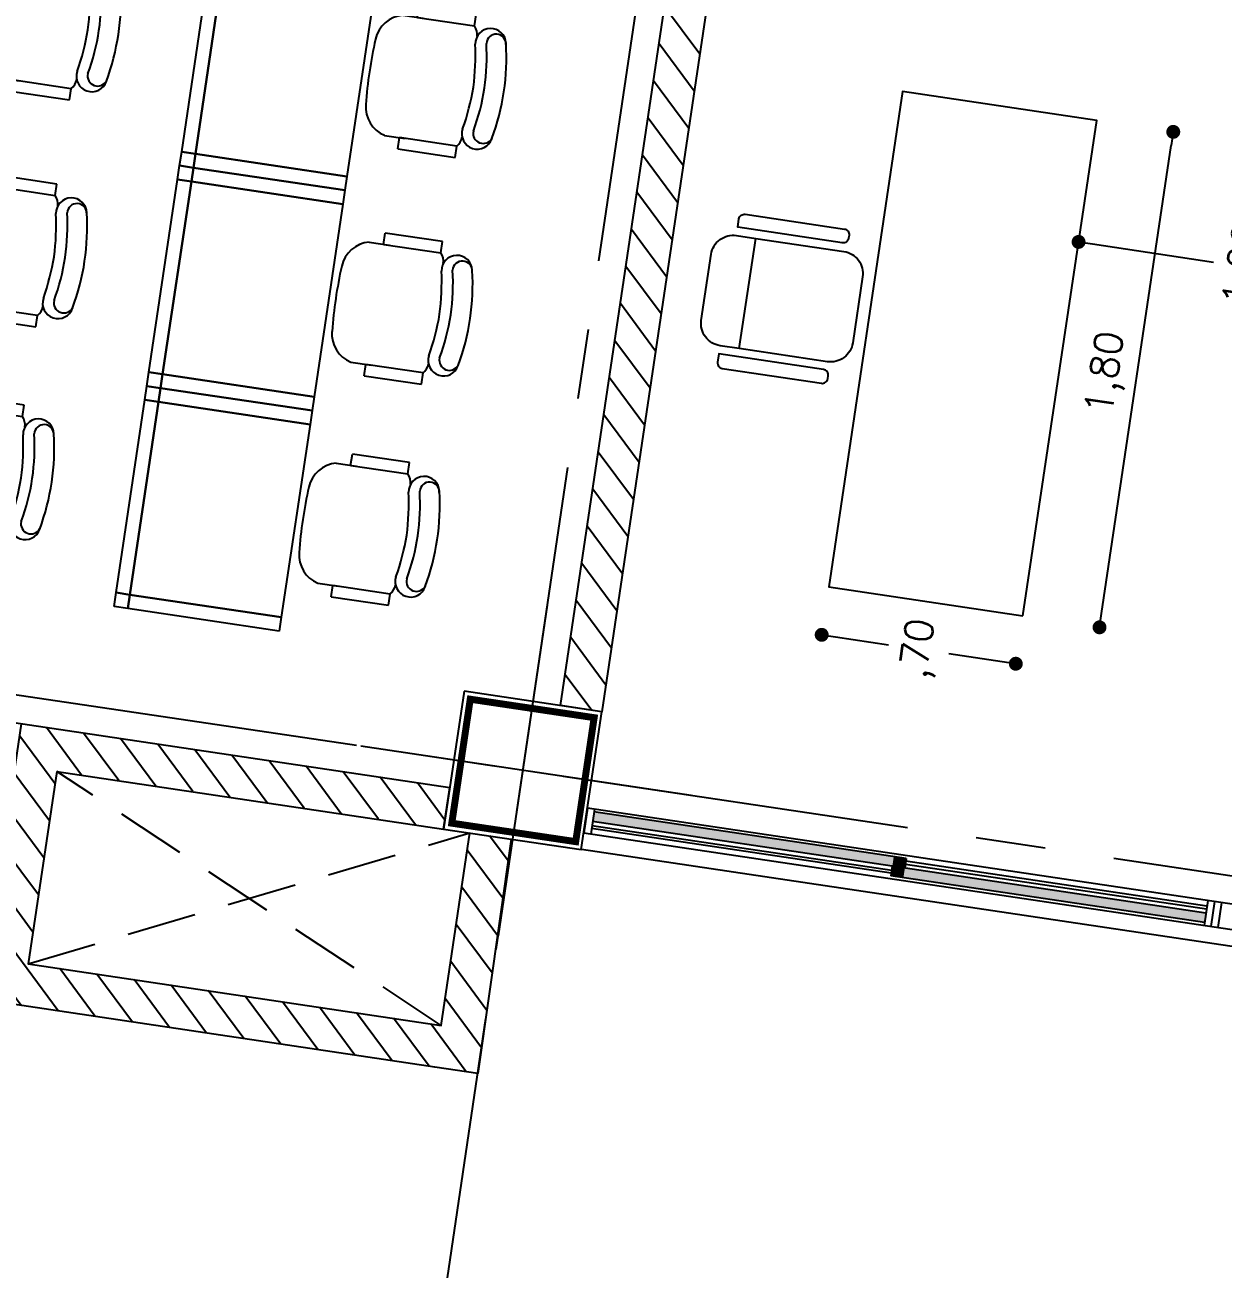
# Model space of a CAD drawing. Header units: millimetres. Extents: x 338 to 506, y 179 to 335.
# Drawn here: x 429.592 to 433.896, y 211.049 to 215.516 of the extents above; entities that cross this region are included whole.
import ezdxf

# ---------------------------------------------------------------- set-up
doc = ezdxf.new("R2010")
doc.units = ezdxf.units.MM
for name, pattern in [('CENTER', [2, 1.25, -0.25, 0.25, -0.25]), ('DASHED2', [0.375, 0.25, -0.125]), ('HIDDEN', [0.375, 0.25, -0.125])]:
    doc.linetypes.add(name, pattern=pattern)
for name, color, linetype in [('COLUMNAS', 252, 'Continuous'), ('CUBIERTA', 254, 'Continuous'), ('EJES-COLUMNAS', 3, 'CENTER'), ('EJES_DE_COLUMNA', 255, 'DASHED2'), ('MUROS', 32, 'Continuous'), ('PROYECCION', 160, 'HIDDEN'), ('PUPITRES', 8, 'Continuous'), ('REJAS', 151, 'Continuous')]:
    doc.layers.add(name, color=color, linetype=linetype)
doc.styles.add('NOTAS', font='simplex.shx')
doc.styles.get("Standard").update_dxf_attribs({"font": 'ARIALUNI.ttf'})
doc.dimstyles.new('ROMANS', dxfattribs={"dimtxt": 0.1, "dimasz": 0.05, "dimexe": 0.04, "dimexo": 0.5, "dimgap": 0.05, "dimtad": 1, "dimtih": 1, "dimtoh": 1, "dimdec": 4, "dimzin": 5, "dimdsep": 46, "dimtxsty": 'Standard', "dimsah": 1, "dimcen": 0.05, "dimse1": 1, "dimse2": 1, "dimclrd": 7, "dimclre": 7, "dimclrt": 7, "dimadec": 0, "dimazin": 0, "dimtfac": 1, "dimtdec": 4, "dimtix": 1, "dimtmove": 2, "dimatfit": 3, "dimfxl": 1, "dimtolj": 1, "dimarcsym": 0})

# ---------------------------------------------------------------- blocks, each defined once
blk = doc.blocks.new('*U121')
at = {"layer": 'REJAS', "color": 18, "linetype": 'Continuous', "extrusion": (0, 0, -1)}
for points in [[(-2929.0277, 1939.3903), (-2929.0627, 1938.3016), (-2929.0277, 1938.3016)], [(-2929.0277, 1939.3903), (-2929.0627, 1939.3903), (-2929.0627, 1938.3016)], [(-2928.9927, 1938.3016), (-2929.0277, 1938.2561), (-2928.9927, 1938.2561)], [(-2928.9927, 1938.3016), (-2929.0277, 1938.3016), (-2929.0277, 1938.2561)], [(-2929.0277, 1938.3016), (-2929.0627, 1938.2561), (-2929.0277, 1938.2561)], [(-2929.0277, 1938.3016), (-2929.0627, 1938.3016), (-2929.0627, 1938.2561)], [(-2928.9927, 1938.2561), (-2929.0277, 1937.1628), (-2928.9927, 1937.1628)], [(-2928.9927, 1938.2561), (-2929.0277, 1938.2561), (-2929.0277, 1937.1628)]]:
    blk.add_solid(points, dxfattribs=at)
blk = doc.blocks.new('*X135')
at = {"color": 0}
for p, q in [((2928.0727, 1941.1884), (2928.3546, 1941.4703)), ((2928.0727, 1941.3231), (2928.2199, 1941.4703)), ((2928.0727, 1941.4578), (2928.0852, 1941.4703)), ((2928.3394, 1941.3203), (2928.4894, 1941.4703)), ((2928.4741, 1941.3203), (2928.6241, 1941.4703)), ((2928.6088, 1941.3203), (2928.7588, 1941.4703)), ((2928.7435, 1941.3203), (2928.8935, 1941.4703)), ((2928.9227, 1941.3649), (2929.0282, 1941.4703)), ((2928.8782, 1941.3203), (2928.9227, 1941.3649)), ((2928.9227, 1941.2302), (2929.0727, 1941.3802)), ((2928.9227, 1941.0955), (2929.0727, 1941.2455)), ((2928.0727, 1941.0537), (2928.2242, 1941.2052)), ((2928.9227, 1940.9608), (2929.0727, 1941.1108)), ((2928.0727, 1940.919), (2928.2242, 1941.0705)), ((2928.9227, 1940.8261), (2929.0727, 1940.9761)), ((2928.0727, 1940.7843), (2928.2242, 1940.9358)), ((2928.9227, 1940.6913), (2929.0727, 1940.8413)), ((2928.0727, 1940.6496), (2928.2242, 1940.8011)), ((2928.9227, 1940.5566), (2929.0727, 1940.7066)), ((2928.0727, 1940.5149), (2928.2242, 1940.6664)), ((2928.9227, 1940.4219), (2929.0727, 1940.5719)), ((2928.0727, 1940.3802), (2928.2242, 1940.5317)), ((2928.9227, 1940.2872), (2929.0727, 1940.4372)), ((2928.0727, 1940.2455), (2928.2242, 1940.397)), ((2928.9227, 1940.1525), (2929.0727, 1940.3025)), ((2928.0727, 1940.1108), (2928.2242, 1940.2623)), ((2928.9227, 1940.0178), (2929.0727, 1940.1678)), ((2928.0727, 1939.9761), (2928.2242, 1940.1276)), ((2928.9549, 1939.9153), (2929.0727, 1940.0331)), ((2928.0727, 1939.8413), (2928.2242, 1939.9929)), ((2928.0727, 1939.7066), (2928.2242, 1939.8582)), ((2928.1659, 1939.6651), (2928.3211, 1939.8203)), ((2928.3015, 1939.6661), (2928.4558, 1939.8203)), ((2928.4372, 1939.667), (2928.5905, 1939.8203)), ((2928.5728, 1939.6679), (2928.7252, 1939.8203)), ((2928.7084, 1939.6689), (2928.8599, 1939.8203)), ((2928.8441, 1939.6698), (2928.9227, 1939.7484))]:
    blk.add_line(p, q, dxfattribs=at)
blk = doc.blocks.new('LATERAL_IZQUIERDA')
at = {"layer": 'MUROS'}
for points in [[(2928.9227, 1941.3203), (2928.9227, 1939.9153), (2929.0727, 1939.9153), (2929.0727, 1944.4953), (2928.9227, 1944.4953), (2928.9227, 1941.4703)], [(2928.9227, 1939.6703), (2928.0727, 1939.6645), (2928.0727, 1939.8203), (2928.0727, 1939.8203), (2928.0727, 1941.3203), (2928.0727, 1941.3203), (2928.0727, 1941.4703), (2929.0727, 1941.4703)], [(2928.9227, 1941.3203), (2928.2242, 1941.3203), (2928.2242, 1939.8203), (2928.9227, 1939.8203)]]:
    blk.add_lwpolyline(points, dxfattribs=at)
at = {"layer": 'PROYECCION'}
for points in [[(2928.2242, 1939.8203), (2928.9227, 1941.3203)], [(2928.2242, 1941.3203), (2928.9227, 1939.8203)]]:
    blk.add_lwpolyline(points, dxfattribs=at)
at = {"layer": 'REJAS', "color": 30}
blk.add_line((2928.9227, 1934.8353), (2928.9227, 1939.4153), dxfattribs=at)
at = {"layer": 'REJAS', "color": 18}
for p, q in [((2929.0727, 1939.4153), (2928.9827, 1939.4153)), ((2928.9827, 1939.4153), (2928.9827, 1934.8353)), ((2929.0727, 1934.8353), (2929.0727, 1939.4153)), ((2929.0727, 1939.3903), (2928.9827, 1939.3903)), ((2929.0027, 1938.3016), (2929.0027, 1939.3903)), ((2929.0127, 1938.3016), (2929.0127, 1939.3903)), ((2929.0277, 1938.3016), (2929.0277, 1939.3903)), ((2929.0627, 1938.2561), (2929.0627, 1939.3903)), ((2929.0277, 1938.3016), (2928.9927, 1938.3016)), ((2928.9927, 1937.1628), (2928.9927, 1938.3016)), ((2929.0277, 1937.1628), (2929.0277, 1938.3016)), ((2929.0627, 1938.2561), (2929.0277, 1938.2561)), ((2929.0427, 1938.2561), (2929.0427, 1937.1628)), ((2929.0527, 1937.1628), (2929.0527, 1938.2561)), ((2929.0727, 1937.1628), (2928.9827, 1937.1628)), ((2929.0727, 1937.1378), (2928.9827, 1937.1378)), ((2929.0727, 1937.1128), (2928.9827, 1937.1128))]:
    blk.add_line(p, q, dxfattribs=at)
at = {"layer": 'MUROS', "linetype": 'Continuous'}
blk.add_blockref('*X135', (0, 0), dxfattribs=at)
at = {"layer": 'REJAS', "color": 18, "linetype": 'Continuous'}
blk.add_blockref('*U121', (0, 0), dxfattribs=at)
blk = doc.blocks.new('SILLA')
at = {"layer": 'PUPITRES', "linetype": 'Continuous'}
blk.add_line((-81.5299, 361.4449), (-81.1299, 361.4449), dxfattribs=at)
for points in [[(-81.5299, 361.4449), (-81.5299, 361.5149, -0.414214), (-81.4499, 361.5949), (-81.2099, 361.5949, -0.414214), (-81.1299, 361.5149), (-81.1299, 361.4449), (-81.1299, 361.1249, -0.414214), (-81.2099, 361.0449), (-81.4499, 361.0449, -0.414214), (-81.5299, 361.1249)], [(-81.5899, 361.5149, 0.414214), (-81.6099, 361.4949), (-81.6099, 361.1349, 0.414214), (-81.5899, 361.1149), (-81.5799, 361.1149, 0.414214), (-81.5599, 361.1349), (-81.5599, 361.5149)], [(-81.0699, 361.5149, -0.414214), (-81.0499, 361.4949), (-81.0499, 361.1349, -0.414214), (-81.0699, 361.1149), (-81.0799, 361.1149, -0.414214), (-81.0999, 361.1349), (-81.0999, 361.5149)]]:
    blk.add_lwpolyline(points, format="xyb", close=True, dxfattribs=at)
blk = doc.blocks.new('_DOT')
at = {"color": 0, "linetype": 'ByBlock'}
blk.add_line((-0.5, 0), (-1, 0), dxfattribs=at)
at = {"color": 0, "linetype": 'ByBlock', "const_width": 0.5}
blk.add_lwpolyline([(-0.25, 0, 1), (0.25, 0, 1)], format="xyb", close=True, dxfattribs=at)
blk = doc.blocks.new('*U345')
at = {"color": 7, "style": 'NOTAS'}
blk.add_text(',70', height=0.1, dxfattribs=at).set_placement((0.1841, 8.5267))
blk = doc.blocks.new('*D158')
at = {"color": 7, "transparency": 16777216}
for p, q in [((0.2889, 8.8696), (0.2889, 8.6767)), ((0.2889, 8.2647), (0.2889, 8.4576))]:
    blk.add_line(p, q, dxfattribs=at)
at = {"layer": 'DEFPOINTS', "color": 0, "transparency": 16777216}
for p in [(0.4625, 8.9196), (0.2889, 8.2147), (0.4625, 8.2147)]:
    blk.add_point(p, dxfattribs=at)
at = {"color": 7, "transparency": 16777216, "xscale": 0.05, "yscale": 0.05, "zscale": 0.05}
for p, rotation in [((0.2889, 8.9196), 90), ((0.2889, 8.2147), 270)]:
    blk.add_blockref('_DOT', p, dxfattribs=dict(at, rotation=rotation))
at = {"transparency": 16777216}
blk.add_blockref('*U345', (0, 0), dxfattribs=at)
blk = doc.blocks.new('*U346')
at = {"color": 7, "style": 'NOTAS'}
blk.add_text('1,80', height=0.1, dxfattribs=at).set_placement((1.2188, 8.0056))
blk = doc.blocks.new('*D159')
at = {"color": 7, "transparency": 16777216}
blk.add_line((0.5125, 7.9365), (2.2108, 7.9365), dxfattribs=at)
at = {"layer": 'DEFPOINTS', "color": 0, "transparency": 16777216}
for p in [(0.4625, 8.2147), (2.2608, 8.2147), (2.2608, 7.9365)]:
    blk.add_point(p, dxfattribs=at)
at = {"transparency": 16777216}
blk.add_blockref('*U346', (0, 0), dxfattribs=at)
at = {"color": 7, "transparency": 16777216, "xscale": 0.05, "yscale": 0.05, "zscale": 0.05, "rotation": 180}
blk.add_blockref('_DOT', (0.4625, 7.9365), dxfattribs=at)
at = {"color": 7, "transparency": 16777216, "xscale": 0.05, "yscale": 0.05, "zscale": 0.05}
blk.add_blockref('_DOT', (2.2608, 7.9365), dxfattribs=at)
blk = doc.blocks.new('SILLA-AULA')
at = {"layer": 'PUPITRES'}
for p, q in [((-0.3089, 0.1635), (-0.3089, 0.0888)), ((0.1271, 0.1618), (0.1271, 0.0881)), ((-0.3498, 0.1091), (-0.3498, -0.0987)), ((-0.3498, 0.1091), (-0.3089, 0.1091)), ((-0.3089, -0.0987), (-0.3089, 0.1091)), ((0.1269, 0.1096), (0.168, 0.1096)), ((0.1271, 0.1088), (0.1271, -0.0982)), ((0.168, -0.0982), (0.168, 0.1096)), ((-0.3498, -0.0987), (-0.3089, -0.0987)), ((0.1271, -0.0982), (0.168, -0.0982))]:
    blk.add_line(p, q, dxfattribs=at)
for centre, radius, start, end in [((-0.2016, 0.1365), 0.1106, 94.0766, 165.8334), ((-0.0911, -1.4149), 1.6658, 85.9234, 94.0766), ((0.0195, 0.1365), 0.1106, 13.2566, 85.9234), ((-0.2542, -0.1649), 0.0553, 80.2478, 260.1012), ((-0.2715, -0.0584), 0.0549, 227.1618, 267.5717), ((-0.0727, 0.7859), 0.9127, 259.1286, 268.8433), ((-0.1095, 0.7859), 0.9127, 271.1567, 280.8714), ((0.072, -0.1649), 0.0553, 279.8988, 99.7522), ((0.0898, -0.0579), 0.0549, 270.7226, 312.8382), ((-0.2498, -0.1856), 0.0362, 85.0872, 250.3213), ((-0.0876, 0.6001), 0.7663, 258.0112, 281.9888), ((0.0746, -0.1846), 0.0352, 274.9128, 94.9128), ((-0.0911, 0.5988), 0.8362, 258.0899, 281.9101)]:
    blk.add_arc(centre, radius, start, end, dxfattribs=at)
blk = doc.blocks.new('*U152')
at = {"layer": 'PUPITRES'}
for p, q in [((-3.3, -0.19972), (-3.3, -0.14972)), ((-3.3, -0.14972), (-3.25, -0.14972)), ((-3.25, -0.14972), (-3.25, -0.19972)), ((-3.25, -0.19972), (-3.25, -0.14972)), ((-3.25, -0.14972), (-2.55, -0.14972)), ((-2.55, -0.14972), (-2.55, -0.19972)), ((-2.55, -0.19972), (-2.55, -0.14972)), ((-2.55, -0.14972), (-2.5, -0.14972)), ((-2.5, -0.19972), (-2.5, -0.14972)), ((-2.5, -0.14972), (-2.45, -0.14972)), ((-2.5, -0.19972), (-2.5, -0.14972)), ((-2.5, -0.19972), (-2.5, -0.14972)), ((-2.5, -0.14972), (-2.5, -0.19972)), ((-2.45, -0.14972), (-2.45, -0.19972)), ((-2.45, -0.19972), (-2.45, -0.14972)), ((-2.45, -0.14972), (-1.75, -0.14972)), ((-1.75, -0.14972), (-1.75, -0.19972)), ((-1.75, -0.19972), (-1.75, -0.14972)), ((-1.75, -0.14972), (-1.7, -0.14972)), ((-1.7, -0.19972), (-1.7, -0.14972)), ((-1.7, -0.14972), (-1.65, -0.14972)), ((-1.7, -0.19972), (-1.7, -0.14972)), ((-1.7, -0.14972), (-1.7, -0.19972)), ((-1.65, -0.14972), (-1.65, -0.19972)), ((-1.65, -0.19972), (-1.65, -0.14972)), ((-1.65, -0.14972), (-0.95, -0.14972)), ((-3.3, -0.74972), (-3.3, -0.19972)), ((-3.3, -0.19972), (-3.25, -0.19972)), ((-3.25, -0.19972), (-3.3, -0.19972)), ((-3.25, -0.19972), (-3.25, -0.74972)), ((-2.55, -0.19972), (-3.25, -0.19972)), ((-3.25, -0.74972), (-3.25, -0.19972)), ((-3.25, -0.19972), (-2.55, -0.19972)), ((-2.55, -0.74972), (-2.55, -0.19972)), ((-2.55, -0.19972), (-2.5, -0.19972)), ((-2.5, -0.19972), (-2.55, -0.19972)), ((-2.55, -0.19972), (-2.55, -0.74972)), ((-2.5, -0.74972), (-2.5, -0.19972)), ((-2.5, -0.19972), (-2.45, -0.19972)), ((-2.45, -0.19972), (-2.5, -0.19972)), ((-2.5, -0.74972), (-2.5, -0.19972)), ((-2.5, -0.74972), (-2.5, -0.19972)), ((-2.5, -0.19972), (-2.5, -0.74972)), ((-2.45, -0.19972), (-2.45, -0.74972)), ((-1.75, -0.19972), (-2.45, -0.19972)), ((-2.45, -0.74972), (-2.45, -0.19972)), ((-2.45, -0.19972), (-1.75, -0.19972)), ((-1.75, -0.74972), (-1.75, -0.19972)), ((-1.75, -0.19972), (-1.7, -0.19972)), ((-1.7, -0.19972), (-1.75, -0.19972)), ((-1.75, -0.19972), (-1.75, -0.74972)), ((-1.7, -0.74972), (-1.7, -0.19972)), ((-1.7, -0.19972), (-1.65, -0.19972)), ((-1.65, -0.19972), (-1.7, -0.19972)), ((-1.7, -0.74972), (-1.7, -0.19972)), ((-1.7, -0.19972), (-1.7, -0.74972)), ((-1.65, -0.19972), (-1.65, -0.74972)), ((-0.95, -0.19972), (-1.65, -0.19972)), ((-1.65, -0.74972), (-1.65, -0.19972)), ((-1.65, -0.19972), (-0.95, -0.19972)), ((-3.25, -0.74972), (-3.3, -0.74972)), ((-2.55, -0.74972), (-3.25, -0.74972)), ((-2.5, -0.74972), (-2.55, -0.74972)), ((-2.45, -0.74972), (-2.5, -0.74972)), ((-1.75, -0.74972), (-2.45, -0.74972)), ((-1.7, -0.74972), (-1.75, -0.74972)), ((-1.65, -0.74972), (-1.7, -0.74972)), ((-0.95, -0.74972), (-1.65, -0.74972))]:
    blk.add_line(p, q, dxfattribs=at)
at = {"layer": 'MUROS'}
for p in [(-2.80086, -1.02539), (-1.99861, -1.02539), (-1.17515, -1.02539)]:
    blk.add_blockref('SILLA-AULA', p, dxfattribs=at)
blk = doc.blocks.new('*U153')
at = {"layer": 'MUROS', "color": 0, "linetype": 'ByBlock'}
for p in [(0, -2.8), (0, -4.2)]:
    blk.add_blockref('*U152', p, dxfattribs=at)
blk = doc.blocks.new('*U352')
at = {"color": 7, "style": 'NOTAS'}
blk.add_text('1,20', height=0.1, dxfattribs=at).set_placement((1.6771, 7.5742))
blk = doc.blocks.new('*D166')
at = {"color": 7, "transparency": 16777216}
for p, q in [((1.82, 8.1647), (1.82, 7.7242)), ((1.82, 7.0647), (1.82, 7.5051))]:
    blk.add_line(p, q, dxfattribs=at)
at = {"layer": 'DEFPOINTS', "color": 0, "transparency": 16777216}
for p in [(1.9951, 8.2147), (1.82, 7.0147), (1.9951, 7.0147)]:
    blk.add_point(p, dxfattribs=at)
at = {"color": 7, "transparency": 16777216, "xscale": 0.05, "yscale": 0.05, "zscale": 0.05}
for p, rotation in [((1.82, 8.2147), 90), ((1.82, 7.0147), 270)]:
    blk.add_blockref('_DOT', p, dxfattribs=dict(at, rotation=rotation))
at = {"transparency": 16777216}
blk.add_blockref('*U352', (0, 0), dxfattribs=at)
blk = doc.blocks.new('*X995')
at = {"color": 0}
for p, q in [((36.77, 59.2777), (36.6568, 59.1645)), ((36.9047, 59.2777), (36.7547, 59.1277)), ((37.0394, 59.2777), (36.8894, 59.1277)), ((37.1741, 59.2777), (37.0241, 59.1277)), ((37.3089, 59.2777), (37.1589, 59.1277)), ((37.4436, 59.2777), (37.2936, 59.1277)), ((37.5783, 59.2777), (37.4283, 59.1277)), ((37.713, 59.2777), (37.563, 59.1277)), ((37.8477, 59.2777), (37.6977, 59.1277)), ((37.9824, 59.2777), (37.8324, 59.1277)), ((38.1171, 59.2777), (37.9671, 59.1277)), ((38.2518, 59.2777), (38.1018, 59.1277)), ((38.3865, 59.2777), (38.2365, 59.1277)), ((38.5212, 59.2777), (38.3712, 59.1277)), ((38.6559, 59.2777), (38.5059, 59.1277)), ((38.7906, 59.2777), (38.6406, 59.1277)), ((38.9253, 59.2777), (38.7753, 59.1277)), ((39.06, 59.2777), (38.91, 59.1277)), ((39.1947, 59.2777), (39.0447, 59.1277))]:
    blk.add_line(p, q, dxfattribs=at)
blk = doc.blocks.new('EJES_ESTRUCTURALES')
at = {"layer": 'EJES_DE_COLUMNA', "color": 9, "linetype": 'CENTER'}
for p, q in [((667.62768, 131.2663), (667.62768, 199.7363)), ((661.47768, 154.66228), (759.37077, 154.66627))]:
    blk.add_line(p, q, dxfattribs=at)
blk = doc.blocks.new('COLUMNAS')
at = {"layer": 'COLUMNAS', "color": 6}
blk.add_lwpolyline([(-610.4048, 178.746), (-610.9048, 178.746), (-610.9048, 178.246), (-610.4048, 178.246), (-610.4048, 178.746)], dxfattribs=at)
at = {"layer": 'COLUMNAS', "color": 6, "const_width": 0.025}
blk.add_lwpolyline([(-610.8798, 178.2701), (-610.4298, 178.2701), (-610.4298, 178.7201), (-610.8798, 178.7201)], close=True, dxfattribs=at)
at = {"layer": 'EJES-COLUMNAS'}
for p, q in [((-610.6548, 177.8838), (-610.6548, 179.0838)), ((-610.6548, 177.8838), (-610.6548, 179.0838)), ((-610.0548, 178.496), (-611.2548, 178.496))]:
    blk.add_line(p, q, dxfattribs=at)
blk = doc.blocks.new('*U154')
at = {"layer": 'PUPITRES', "linetype": 'Continuous'}
blk.add_lwpolyline([(0.4625, 8.21465), (2.26076, 8.21465), (2.26076, 8.91963), (0.4625, 8.91963)], close=True, dxfattribs=at)
at = {"layer": 'MUROS'}
for name, p in [('SILLA', (82.79167, -352.08132)), ('*U153', (3.31529, 5.63845))]:
    blk.add_blockref(name, p, dxfattribs=at)
dim = blk.add_linear_dim(base=(0.28888, 8.21465), p1=(0.4625, 8.91963), p2=(0.4625, 8.21465), angle=90, dimstyle='ROMANS')
dim.commit()
dim.dimension.update_dxf_attribs({"geometry": '*D158', "text_midpoint": (0.28888, 8.56714)})
at = {"color": 18}
dim = blk.add_linear_dim(base=(1.81996, 7.01465), p1=(1.99506, 8.21465), p2=(1.99506, 7.01465), angle=90, dimstyle='ROMANS', dxfattribs=at)
dim.commit()
dim.dimension.update_dxf_attribs({"geometry": '*D166', "text_midpoint": (1.81996, 7.61465)})
dim = blk.add_linear_dim(base=(2.26076, 7.93654), p1=(0.4625, 8.21465), p2=(2.26076, 8.21465), dimstyle='ROMANS')
dim.commit()
dim.dimension.update_dxf_attribs({"geometry": '*D159', "text_midpoint": (1.36163, 8.04606)})
blk = doc.blocks.new('A$C7152A42C')
at = {"layer": 'MUROS'}
for points in [[(36.6568, 59.12772), (36.6568, 59.27772), (43.67041, 59.27772), (43.67041, 59.12772), (36.6568, 59.12772)], [(36.6568, 59.12772), (36.65681, 59.27772), (43.67041, 59.27772), (43.67041, 59.12772), (36.65681, 59.12772)]]:
    blk.add_lwpolyline(points, dxfattribs=at)
at = {"color": 4}
blk.add_blockref('LATERAL_IZQUIERDA', (-2892.7659, -1880.28762), dxfattribs=at)
at = {"layer": 'CUBIERTA'}
blk.add_blockref('COLUMNAS', (647.06158, -119.11823), dxfattribs=at)
at = {"layer": 'EJES_DE_COLUMNA'}
blk.add_blockref('EJES_ESTRUCTURALES', (-631.22088, -95.28525), dxfattribs=at)
at = {"layer": 'MUROS'}
for p in [(36.75745, 59.62772), (36.75745, 49.46772)]:
    blk.add_blockref('*U154', p, dxfattribs=at)
at = {"layer": 'MUROS', "linetype": 'Continuous'}
blk.add_blockref('*X995', (0, 0), dxfattribs=at)

msp = doc.modelspace()

# ---------------------------------------------------------------- block references
at = {"layer": 'MUROS', "color": 32, "rotation": 81.53046525965426}
msp.add_blockref('A$C7152A42C', (484.7482, 168.0844), dxfattribs=at)

doc.saveas('drawing.dxf')
